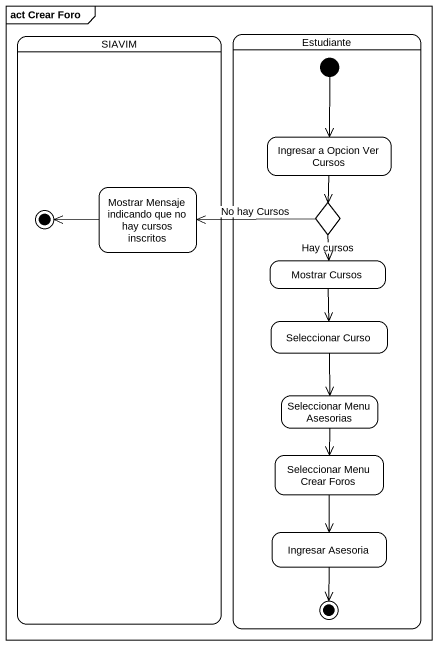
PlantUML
@startuml
mainframe act Crear Foro
hide empty description
state SIAVIM {
  state "Mostrar Mensaje indicando que no hay cursos inscritos" as Mostrar_Mensaje_indicando
  Mostrar_Mensaje_indicando -left-> [*]
}
state Estudiante {
  state "Ingresar a Opcion Ver Cursos" as Ingresar_a_Opcion_Ver_Cursos
  state choice1 <<choice>>
  state "Mostrar Cursos" as Mostrar_Cursos
  state "Seleccionar Curso" as Seleccionar_Curso
  state "Seleccionar Menu Asesorias" as Seleccionar_Menu_Asesorias
  state "Seleccionar Menu Crear Foros" as Seleccionar_Menu_Crear_Foros
  state "Ingresar Asesoria" as Ingresar_Asesoria
  [*] --> Ingresar_a_Opcion_Ver_Cursos
  Ingresar_Asesoria --> [*]
}
Ingresar_a_Opcion_Ver_Cursos --> choice1
choice1 -left-> Mostrar_Mensaje_indicando : No hay Cursos
choice1 --> Mostrar_Cursos : Hay cursos
Mostrar_Cursos --> Seleccionar_Curso
Seleccionar_Curso --> Seleccionar_Menu_Asesorias
Seleccionar_Menu_Asesorias --> Seleccionar_Menu_Crear_Foros
Seleccionar_Menu_Crear_Foros --> Ingresar_Asesoria
@enduml
